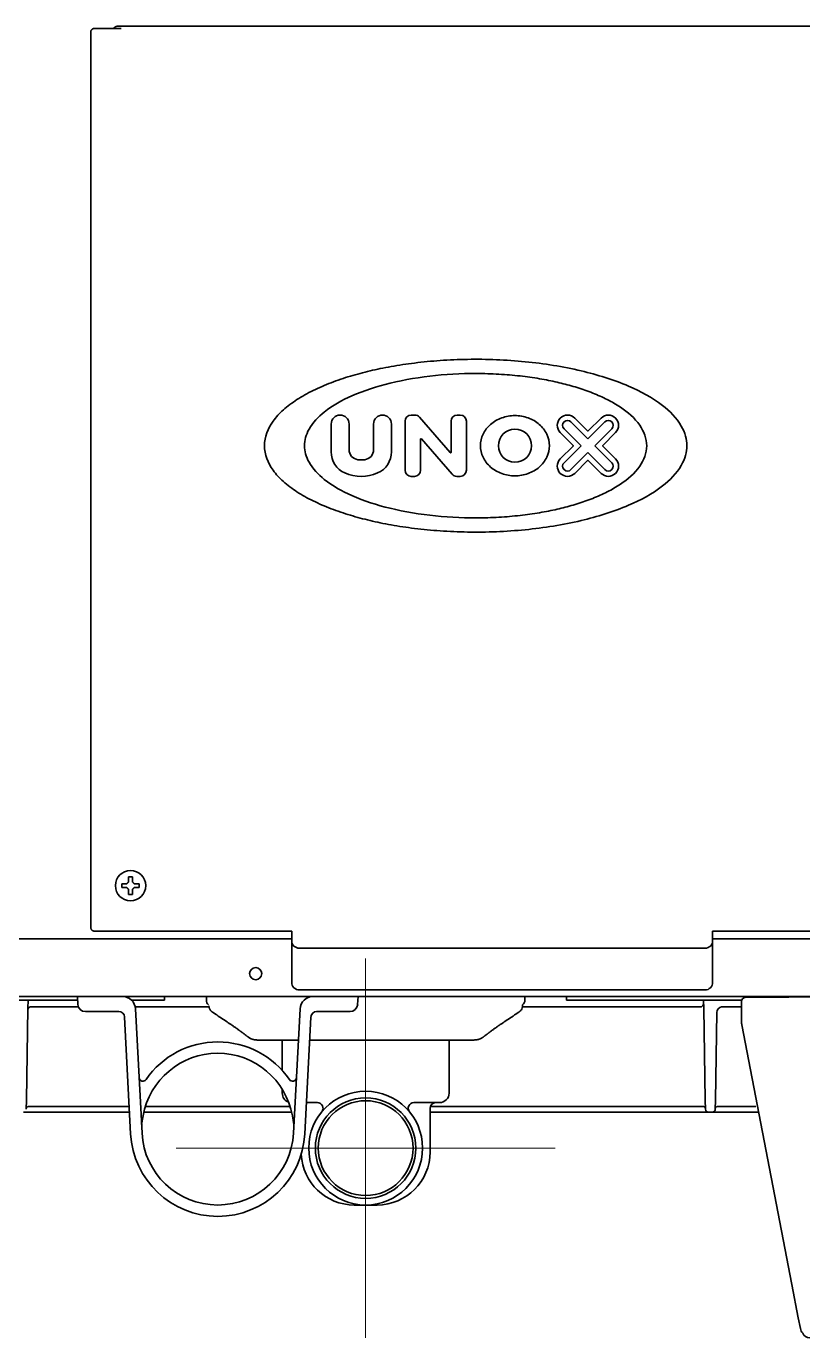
# Model space of a CAD drawing. Extents: x 5809 to 10669, y -850 to 3566.
# Drawn here: x 6161.1 to 6365.8, y 1280.8 to 1626.6 of the extents above; entities that cross this region are included whole.
import ezdxf

# ---------------------------------------------------------------- set-up
doc = ezdxf.new("R2010")
doc.units = 0
doc.header["$LTSCALE"] = 5
doc.layers.get('0').update_dxf_attribs({"linetype": 'CONTINUOUS', "lineweight": 0})
doc.layers.add('1', color=7, linetype='CONTINUOUS', true_color=0xffffff)

msp = doc.modelspace()

# ---------------------------------------------------------------- linework, layer by layer
at = {"color": 6}
for p, q in [((6250.57, 1380.83), (6250.57, 1280.83)), ((6200.57, 1330.83), (6300.57, 1330.83))]:
    msp.add_line(p, q, dxfattribs=at)
at = {"layer": '1', "color": 7, "linetype": 'Continuous', "lineweight": 35}
for p, q in [((6186.07, 1626.03), (6179.02, 1626.03)), ((6185.07, 1626.63), (6373.07, 1626.63)), ((6178.07, 1389.02), (6178.07, 1625.07)), ((6241.48, 1521.75), (6241.48, 1514.4)), ((6246.19, 1514.99), (6246.19, 1521.75)), ((6252.65, 1521.75), (6252.65, 1514.99)), ((6257.36, 1514.4), (6257.36, 1521.75)), ((6261, 1522.49), (6261, 1509.57)), ((6263.55, 1524.1), (6262.61, 1524.1)), ((6272.88, 1514.22), (6264.77, 1523.55)), ((6273.11, 1522.49), (6273.11, 1514.31)), ((6275.53, 1524.1), (6274.73, 1524.1)), ((6277.15, 1509.57), (6277.15, 1522.49)), ((6304.71, 1522.32), (6309.18, 1517.84)), ((6309.09, 1519.93), (6305.7, 1523.31)), ((6309.18, 1517.84), (6313.66, 1522.32)), ((6312.66, 1523.31), (6309.28, 1519.93)), ((6301.9, 1519.51), (6305.28, 1516.12)), ((6307.37, 1516.03), (6302.89, 1520.5)), ((6315.48, 1520.5), (6311, 1516.03)), ((6313.09, 1516.12), (6316.47, 1519.51)), ((6265.04, 1509.57), (6265.04, 1517.75)), ((6265.27, 1517.84), (6273.38, 1508.51)), ((6305.28, 1515.93), (6301.9, 1512.55)), ((6302.89, 1511.55), (6307.37, 1516.03)), ((6311, 1516.03), (6315.48, 1511.55)), ((6316.47, 1512.55), (6313.09, 1515.93)), ((6309.18, 1514.21), (6304.71, 1509.73)), ((6305.7, 1508.74), (6309.09, 1512.12)), ((6313.66, 1509.73), (6309.18, 1514.21)), ((6309.28, 1512.12), (6312.66, 1508.74)), ((6262.61, 1507.95), (6263.42, 1507.95)), ((6274.6, 1507.95), (6275.53, 1507.95)), ((6186.27, 1400.03), (6186.27, 1400.53)), ((6190.87, 1400.53), (6190.87, 1400.03)), ((6186.27, 1399.53), (6186.27, 1400.03)), ((6190.87, 1400.03), (6190.87, 1399.53)), ((6231.07, 1388.03), (6179.13, 1388.03)), ((6231.07, 1387.49), (6231.07, 1388.03)), ((6231.07, 1385.53), (6231.07, 1387.49)), ((6342.07, 1387.07), (6342.07, 1388.04)), ((6380.01, 1388.03), (6342.07, 1388.03)), ((6342.07, 1385.53), (6342.07, 1387.07)), ((5855.07, 1386.03), (6231.07, 1386.03)), ((6231.07, 1379.53), (6231.07, 1385.53)), ((6233.07, 1383.53), (6340.07, 1383.53)), ((6342.07, 1386.03), (6646.07, 1386.03)), ((6342.07, 1379.53), (6342.07, 1385.53)), ((6231.07, 1374.53), (6231.07, 1379.53)), ((6342.07, 1374.53), (6342.07, 1379.53)), ((6678.57, 1370.83), (5822.57, 1370.83)), ((6129.57, 1369.83), (6174.63, 1369.83)), ((6161.57, 1369.81), (6161.53, 1367.69)), ((6174.57, 1370.83), (6174.68, 1368.72)), ((6188.84, 1369.83), (6195.57, 1369.83)), ((6197.57, 1369.83), (6195.57, 1369.83)), ((6197.57, 1370.83), (6197.57, 1369.83)), ((6208.57, 1369.83), (6208.57, 1370.83)), ((6340.07, 1372.53), (6233.07, 1372.53)), ((6248.46, 1368.72), (6248.57, 1370.83)), ((6292.57, 1370.83), (6292.57, 1369.83)), ((6303.57, 1370.83), (6303.57, 1369.83)), ((6305.57, 1369.83), (6303.57, 1369.83)), ((6305.57, 1369.83), (6349.72, 1369.83)), ((6339.71, 1367.69), (6339.67, 1369.81)), ((6349.67, 1364.3), (6349.67, 1369.52)), ((6350.66, 1370.52), (6385.67, 1370.83)), ((6161.11, 1343.46), (6161.53, 1367.69)), ((6162.22, 1368.08), (6164.55, 1368.08)), ((6164.55, 1368.08), (6174.83, 1368.08)), ((6176.68, 1366.83), (6179.68, 1366.83)), ((6179.68, 1366.83), (6185.49, 1366.83)), ((6189.81, 1368.08), (6209.24, 1368.08)), ((6189.88, 1367.51), (6191.6, 1334.78)), ((6210.32, 1366.58), (6210.32, 1366.59)), ((6231.55, 1334.78), (6233.26, 1367.51)), ((6237.65, 1366.83), (6243.46, 1366.83)), ((6243.46, 1366.83), (6246.47, 1366.83)), ((6290.82, 1366.59), (6290.83, 1366.58)), ((6291.93, 1368.08), (6336.69, 1368.08)), ((6336.69, 1368.08), (6339.02, 1368.08)), ((6340.13, 1343.46), (6339.71, 1367.69)), ((6343.21, 1366.6), (6342.81, 1343.46)), ((6344.71, 1368.08), (6349.67, 1368.08)), ((6186.99, 1365.4), (6188.6, 1334.62)), ((6214.74, 1363.62), (6214.74, 1363.63)), ((6234.54, 1334.62), (6236.15, 1365.4)), ((6286.4, 1363.63), (6286.41, 1363.62)), ((6362.96, 1294.88), (6349.76, 1363.36)), ((6219.65, 1360.06), (6219.49, 1360.18)), ((6221, 1359.45), (6220.93, 1359.46)), ((6228.57, 1359.33), (6228.57, 1351.32)), ((6272.57, 1345.33), (6272.57, 1359.33)), ((6228.57, 1346.36), (6228.57, 1345.33)), ((6161.07, 1341.06), (6161.11, 1343.46)), ((6161.77, 1341.83), (6188.23, 1341.83)), ((6192.49, 1341.83), (6230.65, 1341.83)), ((6234.97, 1342.83), (6237.84, 1342.83)), ((6263.3, 1342.83), (6270.07, 1342.83)), ((6267.66, 1341.83), (6339.48, 1341.83)), ((6340.18, 1341.06), (6340.13, 1343.46)), ((6342.81, 1343.46), (6342.77, 1341.06)), ((6343.47, 1341.83), (6344.41, 1341.83)), ((6344.41, 1341.83), (6353.42, 1341.83)), ((6162.16, 1340.33), (6160.32, 1340.33)), ((6188.31, 1340.33), (6162.16, 1340.33)), ((6191.88, 1339.3), (6191.48, 1337.05)), ((6231.06, 1340.33), (6192.09, 1340.33)), ((6231.66, 1337.05), (6231.27, 1339.3)), ((6267.57, 1329.83), (6267.57, 1341.33)), ((6267.57, 1340.33), (6339.08, 1340.33)), ((6339.08, 1340.33), (6340.93, 1340.33)), ((6342.02, 1340.33), (6340.93, 1340.33)), ((6342.02, 1340.33), (6343.67, 1340.33)), ((6343.67, 1340.33), (6354.2, 1340.33)), ((6250.57, 1315.83), (6247.57, 1315.83)), ((6253.57, 1315.83), (6250.58, 1315.83)), ((6364.66, 1286.06), (6362.96, 1294.88)), ((6365.2, 1283.27), (6364.66, 1286.06))]:
    msp.add_line(p, q, dxfattribs=at)
for centre, radius in [((6289.94, 1516.03), 4.37), ((6188.57, 1400.03), 4), ((6221.57, 1376.83), 1.6), ((6250.57, 1330.83), 15), ((6250.57, 1330.83), 13.25), ((6250.57, 1330.83), 12.5)]:
    msp.add_circle(centre, radius, dxfattribs=at)
for centre, radius, start, end in [((6185.07, 1625.63), 1, 90, 156.4218), ((6243.84, 1521.75), 2.36, 0, 180), ((6255.01, 1521.75), 2.36, 0, 180), ((6262.61, 1522.49), 1.62, 90, 180), ((6263.55, 1522.49), 1.62, 41, 90), ((6274.73, 1522.49), 1.62, 90, 180), ((6275.53, 1522.49), 1.62, 0, 90), ((6303.8, 1521.41), 2.69, 45, 225), ((6303.8, 1521.41), 1.29, 45, 225), ((6314.57, 1521.41), 2.69, 315, 135), ((6314.57, 1521.41), 1.29, 315, 135), ((6309.18, 1520.02), 0.135, 225, 315), ((6248.88, 1514.99), 2.69, 180, 262.3377), ((6249.96, 1514.99), 2.69, 277.6623, 0), ((6265.17, 1517.75), 0.135, 41, 180), ((6305.19, 1516.03), 0.135, 315, 45), ((6313.18, 1516.03), 0.135, 135, 225), ((6247.54, 1514.4), 6.06, 180, 246.4218), ((6249.42, 1518.99), 6.73, 262.3377, 277.6623), ((6251.31, 1514.4), 6.06, 293.5782, 0), ((6272.98, 1514.31), 0.135, 221, 0), ((6303.8, 1510.64), 2.69, 135, 315), ((6303.8, 1510.64), 1.29, 135, 315), ((6309.18, 1512.03), 0.135, 45, 135), ((6314.57, 1510.64), 2.69, 225, 45), ((6314.57, 1510.64), 1.29, 225, 45), ((6249.42, 1518.72), 10.77, 246.4218, 293.5782), ((6262.61, 1509.57), 1.62, 180, 270), ((6263.42, 1509.57), 1.62, 270, 0), ((6274.6, 1509.57), 1.62, 221, 270), ((6275.53, 1509.57), 1.62, 270, 0), ((6233.07, 1385.53), 2, 180, 270), ((6340.07, 1385.53), 2, 270, 0), ((6233.07, 1374.53), 2, 180, 270), ((6340.07, 1374.53), 2, 270, 0), ((6186.39, 1367.33), 3.5, 3, 90), ((6210.07, 1369.83), 1.5, 180, 231.8538), ((6236.76, 1367.33), 3.5, 90, 177), ((6291.07, 1369.83), 1.5, 306.9381, 0), ((6350.67, 1369.52), 1, 90.5, 180), ((6162.22, 1367.38), 0.7, 90, 179), ((6176.68, 1368.83), 2, 183, 270), ((6185.49, 1365.33), 1.5, 3, 90), ((6237.65, 1365.33), 1.5, 90, 177), ((6246.47, 1368.83), 2, 270, 357), ((6344.71, 1366.58), 1.5, 101.3798, 179), ((6211.57, 1335.83), 20, 10, 170), ((6211.57, 1335.83), 23, 34.6585, 145.3415), ((6191.83, 1349.47), 1, 183, 325.3415), ((6231.31, 1349.47), 1, 214.6585, 357), ((6231.07, 1345.33), 2.5, 180, 250.9283), ((6270.07, 1345.33), 2.5, 270, 0), ((6161.77, 1341.13), 0.7, 90, 179), ((6237.84, 1341.33), 1.5, 320.4788, 90), ((6263.3, 1341.33), 1.5, 90, 219.5212), ((6269.07, 1341.33), 1.5, 90, 180), ((6339.48, 1341.13), 0.7, 1, 90), ((6343.47, 1341.13), 0.7, 90, 179), ((6340.93, 1341.08), 0.75, 181, 270), ((6342.02, 1341.08), 0.75, 270, 359), ((6211.57, 1335.83), 23, 183, 357), ((6211.57, 1335.83), 20, 183, 357), ((6247.57, 1329.83), 14, 182.6915, 270), ((6253.57, 1329.83), 14, 270, 0), ((6367.66, 1283.75), 2.5, 190.9111, 223.3528)]:
    msp.add_arc(centre, radius, start, end, dxfattribs=at)
msp.add_ellipse((6367.67, 1282.83), major_axis=(1.41, 1.41), ratio=0.999695, start_param=2.76582, end_param=3.926839, dxfattribs=at)
for points, knots in [([(6178.07, 1625.07), (6178.07, 1625.13), (6178.08, 1625.19), (6178.1, 1625.28), (6178.1, 1625.31), (6178.12, 1625.37), (6178.13, 1625.4), (6178.16, 1625.49), (6178.19, 1625.55), (6178.24, 1625.62), (6178.26, 1625.65), (6178.29, 1625.69), (6178.3, 1625.7), (6178.32, 1625.72), (6178.33, 1625.73), (6178.39, 1625.79), (6178.43, 1625.83), (6178.5, 1625.87), (6178.51, 1625.88), (6178.54, 1625.9), (6178.55, 1625.91), (6178.59, 1625.93), (6178.65, 1625.96), (6178.71, 1625.98), (6178.75, 1625.99), (6178.77, 1625.99), (6178.8, 1626), (6178.81, 1626), (6178.89, 1626.02), (6178.95, 1626.03), (6179.02, 1626.03)], [0, 0, 0, 0, 0.125, 0.125, 0.1875, 0.1875, 0.25, 0.25, 0.375, 0.375, 0.4375, 0.4375, 0.46875, 0.46875, 0.5, 0.5, 0.625, 0.625, 0.65625, 0.65625, 0.6875, 0.6875, 0.75, 0.8125, 0.8125, 0.84375, 0.84375, 0.875, 0.875, 1, 1, 1, 1]), ([(6335.26, 1516.03), (6335.26, 1516.88), (6335, 1518.7), (6333.28, 1522.66), (6328.29, 1527.61), (6319.17, 1532.44), (6306.89, 1536.22), (6292.59, 1538.47), (6280.09, 1538.97), (6270.35, 1538.56), (6263.62, 1537.91), (6258.37, 1537.12), (6254.47, 1536.37), (6251.75, 1535.77), (6249.12, 1535.11), (6245.68, 1534.14), (6241.5, 1532.73), (6236.77, 1530.69), (6232.51, 1528.33), (6228.91, 1525.64), (6225.38, 1521.93), (6223.89, 1518.31), (6223.89, 1516.03)], [0, 0, 0, 0, 0.019941, 0.042354, 0.099604, 0.179479, 0.281703, 0.398223, 0.516716, 0.573001, 0.625808, 0.674436, 0.697057, 0.718516, 0.739445, 0.760411, 0.802011, 0.842362, 0.880468, 0.915456, 0.946829, 1, 1, 1, 1]), ([(6234.45, 1516.03), (6234.45, 1516.74), (6234.66, 1518.26), (6236.05, 1521.55), (6240.07, 1525.69), (6247.47, 1529.74), (6257.43, 1532.9), (6269.02, 1534.78), (6279.15, 1535.2), (6287.05, 1534.85), (6292.5, 1534.31), (6296.76, 1533.66), (6299.92, 1533.03), (6302.12, 1532.53), (6304.25, 1531.97), (6307.04, 1531.16), (6310.43, 1529.98), (6314.27, 1528.28), (6318.65, 1525.75), (6323.01, 1522.13), (6324.7, 1517.92), (6324.7, 1516.03)], [0, 0, 0, 0, 0.020426, 0.043294, 0.101168, 0.181166, 0.283064, 0.398962, 0.516733, 0.572675, 0.625172, 0.673535, 0.696042, 0.717401, 0.73824, 0.759127, 0.800607, 0.840911, 0.879072, 0.945685, 1, 1, 1, 1]), ([(6299.02, 1516.03), (6299.02, 1517.07), (6298.52, 1519.21), (6296.46, 1521.85), (6293.45, 1523.57), (6289.94, 1524.17), (6286.43, 1523.57), (6283.41, 1521.85), (6281.35, 1519.21), (6280.85, 1517.07), (6280.85, 1516.03)], [0, 0, 0, 0, 0.117152, 0.239047, 0.367351, 0.5, 0.632649, 0.760953, 0.882848, 1, 1, 1, 1]), ([(6223.89, 1516.03), (6223.89, 1513.75), (6225.38, 1510.12), (6228.91, 1506.42), (6232.51, 1503.72), (6236.77, 1501.36), (6241.5, 1499.33), (6245.68, 1497.92), (6249.12, 1496.94), (6251.75, 1496.28), (6254.47, 1495.68), (6258.37, 1494.93), (6263.62, 1494.14), (6270.35, 1493.5), (6280.09, 1493.09), (6292.59, 1493.58), (6306.89, 1495.83), (6319.17, 1499.61), (6328.29, 1504.44), (6333.28, 1509.4), (6335, 1513.35), (6335.26, 1515.17), (6335.26, 1516.03)], [0, 0, 0, 0, 0.053171, 0.084544, 0.119532, 0.157638, 0.197989, 0.239589, 0.260555, 0.281484, 0.302943, 0.325564, 0.374192, 0.426999, 0.483284, 0.601777, 0.718297, 0.820521, 0.900396, 0.957646, 0.980059, 1, 1, 1, 1]), ([(6324.7, 1516.03), (6324.7, 1514.13), (6323.01, 1509.92), (6318.65, 1506.3), (6314.27, 1503.77), (6310.43, 1502.07), (6307.04, 1500.89), (6304.25, 1500.08), (6302.12, 1499.53), (6299.92, 1499.02), (6296.76, 1498.4), (6292.5, 1497.74), (6287.05, 1497.2), (6279.15, 1496.86), (6269.02, 1497.27), (6257.43, 1499.15), (6247.47, 1502.31), (6240.07, 1506.36), (6236.05, 1510.51), (6234.66, 1513.8), (6234.45, 1515.31), (6234.45, 1516.03)], [0, 0, 0, 0, 0.054315, 0.120928, 0.159089, 0.199393, 0.240873, 0.26176, 0.282599, 0.303958, 0.326465, 0.374828, 0.427325, 0.483267, 0.601038, 0.716936, 0.818834, 0.898832, 0.956706, 0.979574, 1, 1, 1, 1]), ([(6280.85, 1516.03), (6280.85, 1514.99), (6281.35, 1512.84), (6283.41, 1510.21), (6286.43, 1508.48), (6289.94, 1507.88), (6293.45, 1508.48), (6296.46, 1510.21), (6298.52, 1512.84), (6299.02, 1514.99), (6299.02, 1516.03)], [0, 0, 0, 0, 0.117152, 0.239047, 0.367351, 0.5, 0.632649, 0.760953, 0.882848, 1, 1, 1, 1]), ([(6186.27, 1400.53), (6186.48, 1400.53), (6186.69, 1400.53), (6187.01, 1400.53), (6187.12, 1400.53), (6187.34, 1400.53), (6187.46, 1400.53), (6187.57, 1400.53)], [0, 0, 0, 0, 0.5, 0.5, 0.75, 0.75, 1, 1, 1, 1]), ([(6189.07, 1402.33), (6189.07, 1402.12), (6189.07, 1401.91), (6189.07, 1401.59), (6189.07, 1401.48), (6189.07, 1401.25), (6189.07, 1401.14), (6189.07, 1401.03)], [0, 0, 0, 0, 0.5, 0.5, 0.75, 0.75, 1, 1, 1, 1]), ([(6188.07, 1397.73), (6188.07, 1397.93), (6188.07, 1398.14), (6188.07, 1398.46), (6188.07, 1398.57), (6188.07, 1398.8), (6188.07, 1398.91), (6188.07, 1399.03)], [0, 0, 0, 0, 0.5, 0.5, 0.75, 0.75, 1, 1, 1, 1]), ([(6190.87, 1399.53), (6190.67, 1399.53), (6190.46, 1399.53), (6190.14, 1399.53), (6190.03, 1399.53), (6189.8, 1399.53), (6189.69, 1399.53), (6189.57, 1399.53)], [0, 0, 0, 0, 0.5, 0.5, 0.75, 0.75, 1, 1, 1, 1]), ([(6179.13, 1388.03), (6179.06, 1388.03), (6179, 1388.03), (6178.9, 1388.05), (6178.87, 1388.06), (6178.82, 1388.07), (6178.8, 1388.07), (6178.77, 1388.08), (6178.75, 1388.09), (6178.67, 1388.12), (6178.61, 1388.15), (6178.53, 1388.2), (6178.5, 1388.22), (6178.46, 1388.25), (6178.44, 1388.26), (6178.42, 1388.28), (6178.41, 1388.29), (6178.34, 1388.35), (6178.3, 1388.4), (6178.24, 1388.48), (6178.22, 1388.5), (6178.19, 1388.55), (6178.19, 1388.56), (6178.17, 1388.59), (6178.16, 1388.61), (6178.13, 1388.69), (6178.11, 1388.75), (6178.09, 1388.85), (6178.08, 1388.88), (6178.07, 1388.95), (6178.07, 1388.98), (6178.07, 1389.02)], [0, 0, 0, 0, 0.125, 0.125, 0.1875, 0.1875, 0.21875, 0.21875, 0.25, 0.25, 0.375, 0.375, 0.4375, 0.4375, 0.46875, 0.46875, 0.5, 0.5, 0.625, 0.625, 0.6875, 0.6875, 0.71875, 0.71875, 0.75, 0.75, 0.875, 0.875, 0.9375, 0.9375, 1, 1, 1, 1]), ([(6209.23, 1368.38), (6209.24, 1368.3), (6209.25, 1368.14), (6209.28, 1367.98), (6209.3, 1367.88), (6209.31, 1367.86), (6209.32, 1367.82), (6209.34, 1367.76), (6209.36, 1367.7), (6209.4, 1367.59), (6209.44, 1367.52), (6209.51, 1367.38), (6209.55, 1367.31), (6209.62, 1367.21), (6209.65, 1367.17), (6209.7, 1367.11), (6209.72, 1367.08), (6209.8, 1366.99), (6209.86, 1366.93), (6209.95, 1366.85), (6209.98, 1366.83), (6210.04, 1366.78), (6210.08, 1366.75), (6210.11, 1366.73)], [0, 0, 0, 0, 0.125, 0.25, 0.25, 0.28125, 0.28125, 0.3125, 0.375, 0.375, 0.5, 0.5, 0.625, 0.625, 0.6875, 0.6875, 0.75, 0.75, 0.875, 0.875, 0.9375, 0.9375, 1, 1, 1, 1]), ([(6291.04, 1366.75), (6291.12, 1366.79), (6291.41, 1366.97), (6291.75, 1367.47), (6291.94, 1367.98), (6291.94, 1368.26), (6291.94, 1368.29)], [0, 0, 0, 0, 0.142233, 0.546046, 0.95406, 1, 1, 1, 1]), ([(6291.95, 1368.28), (6291.95, 1368.34), (6291.96, 1368.46), (6291.97, 1368.58), (6291.97, 1368.63)], [0, 0, 0, 0, 0.1390309, 0.2782415, 0.2782415, 0.2782415, 0.2782415]), ([(6339.69, 1369.06), (6339.69, 1369), (6339.68, 1368.87), (6339.61, 1368.68), (6339.52, 1368.51), (6339.42, 1368.37), (6339.33, 1368.26), (6339.24, 1368.18), (6339.16, 1368.12), (6339.1, 1368.09), (6339.05, 1368.08), (6339.02, 1368.08), (6339.02, 1368.08)], [0, 0, 0, 0, 0.138537, 0.281746, 0.419281, 0.540869, 0.648072, 0.742708, 0.827159, 0.904058, 0.974936, 1, 1, 1, 1]), ([(6344.42, 1368.05), (6344.47, 1368.06), (6344.52, 1368.06), (6344.61, 1368.07), (6344.66, 1368.08), (6344.71, 1368.08)], [0, 0, 0, 0, 0.5, 0.5, 1, 1, 1, 1]), ([(6214.74, 1363.63), (6214.97, 1363.47), (6215.2, 1363.32), (6215.65, 1363.01), (6215.87, 1362.86), (6216.31, 1362.55), (6216.53, 1362.4), (6216.85, 1362.17), (6216.95, 1362.09), (6217.11, 1361.97), (6217.16, 1361.94), (6217.27, 1361.86), (6217.32, 1361.82), (6217.57, 1361.63), (6217.77, 1361.49), (6218.01, 1361.31), (6218.06, 1361.27), (6218.16, 1361.2), (6218.3, 1361.09), (6218.44, 1360.99), (6218.7, 1360.78), (6218.87, 1360.65), (6219.11, 1360.47), (6219.19, 1360.41), (6219.3, 1360.32), (6219.34, 1360.29), (6219.4, 1360.25), (6219.42, 1360.23), (6219.46, 1360.2), (6219.47, 1360.19), (6219.48, 1360.18), (6219.48, 1360.18), (6219.48, 1360.18), (6219.49, 1360.18), (6219.49, 1360.18)], [0, 0, 0, 0, 0.125, 0.125, 0.25, 0.25, 0.375, 0.375, 0.4375, 0.4375, 0.46875, 0.46875, 0.5, 0.5, 0.625, 0.625, 0.65625, 0.65625, 0.6875, 0.75, 0.75, 0.875, 0.875, 0.9375, 0.9375, 0.96875, 0.96875, 0.984375, 0.992188, 0.996094, 0.998047, 0.999023, 0.999023, 1, 1, 1, 1]), ([(6281.66, 1360.18), (6281.66, 1360.18), (6281.66, 1360.18), (6281.67, 1360.18), (6281.67, 1360.19), (6281.69, 1360.2), (6281.7, 1360.21), (6281.73, 1360.23), (6281.75, 1360.25), (6281.8, 1360.29), (6281.84, 1360.32), (6281.95, 1360.41), (6282.03, 1360.47), (6282.27, 1360.65), (6282.44, 1360.78), (6282.71, 1360.98), (6282.8, 1361.05), (6282.94, 1361.16), (6282.98, 1361.19), (6283.08, 1361.27), (6283.13, 1361.3), (6283.37, 1361.48), (6283.57, 1361.63), (6283.88, 1361.86), (6283.98, 1361.93), (6284.19, 1362.09), (6284.29, 1362.16), (6284.61, 1362.39), (6285.04, 1362.7), (6285.49, 1363.01), (6285.77, 1363.2), (6285.83, 1363.24), (6285.94, 1363.32), (6286, 1363.36), (6286.17, 1363.47), (6286.29, 1363.55), (6286.4, 1363.63)], [0, 0, 0, 0, 0.001953, 0.001953, 0.003906, 0.007813, 0.015625, 0.015625, 0.03125, 0.03125, 0.0625, 0.0625, 0.125, 0.125, 0.25, 0.25, 0.3125, 0.3125, 0.34375, 0.34375, 0.375, 0.375, 0.5, 0.5, 0.5625, 0.5625, 0.625, 0.625, 0.75, 0.875, 0.875, 0.90625, 0.90625, 0.9375, 0.9375, 1, 1, 1, 1]), ([(6349.76, 1363.36), (6349.76, 1363.37), (6349.76, 1363.39), (6349.75, 1363.43), (6349.74, 1363.47), (6349.74, 1363.5), (6349.73, 1363.54), (6349.72, 1363.59), (6349.72, 1363.63), (6349.71, 1363.67), (6349.71, 1363.72), (6349.7, 1363.76), (6349.7, 1363.81), (6349.69, 1363.86), (6349.69, 1363.91), (6349.68, 1363.96), (6349.68, 1364.02), (6349.68, 1364.07), (6349.68, 1364.13), (6349.67, 1364.19), (6349.67, 1364.24), (6349.67, 1364.28), (6349.67, 1364.3)], [0, 0, 0, 0, 0.036935, 0.075246, 0.114932, 0.155992, 0.198428, 0.24224, 0.287426, 0.333988, 0.381924, 0.431237, 0.481924, 0.533987, 0.587425, 0.642238, 0.698427, 0.755991, 0.81493, 0.875245, 0.936935, 1, 1, 1, 1]), ([(6219.49, 1360.18), (6219.59, 1360.1), (6219.68, 1360.04), (6219.88, 1359.91), (6219.97, 1359.86), (6220.15, 1359.76), (6220.23, 1359.72), (6220.34, 1359.68), (6220.36, 1359.67), (6220.4, 1359.65), (6220.46, 1359.62), (6220.51, 1359.6), (6220.62, 1359.56), (6220.68, 1359.54), (6220.79, 1359.5), (6220.84, 1359.49), (6220.89, 1359.48), (6220.9, 1359.47), (6220.91, 1359.47), (6220.94, 1359.46), (6220.96, 1359.46), (6220.97, 1359.45), (6220.97, 1359.45), (6220.98, 1359.45), (6220.99, 1359.45), (6220.99, 1359.45), (6220.99, 1359.45), (6220.99, 1359.45), (6221, 1359.45), (6221, 1359.45), (6221, 1359.45)], [0, 0, 0, 0, 0.12521, 0.12521, 0.25042, 0.25042, 0.37563, 0.37563, 0.406932, 0.406932, 0.438235, 0.50084, 0.50084, 0.62605, 0.62605, 0.75126, 0.75126, 0.782562, 0.782562, 0.813865, 0.87647, 0.87647, 0.907772, 0.907772, 0.939075, 0.939075, 0.970377, 0.986028, 0.993854, 1, 1, 1, 1]), ([(6220.66, 1359.55), (6220.63, 1359.56), (6220.59, 1359.57), (6220.48, 1359.62), (6220.4, 1359.65), (6220.26, 1359.71), (6220.19, 1359.75), (6220.11, 1359.78)], [0, 0, 0, 0, 0.240118, 0.240118, 0.657893, 0.657893, 1, 1, 1, 1]), ([(6232.83, 1359.33), (6232.71, 1359.33), (6232.59, 1359.33), (6232.47, 1359.33), (6232.28, 1359.33), (6231.65, 1359.33), (6230.6, 1359.33), (6229.37, 1359.33), (6228.21, 1359.33), (6227.15, 1359.33), (6226.17, 1359.33), (6225.29, 1359.33), (6224.51, 1359.33), (6223.83, 1359.33), (6223.25, 1359.33), (6222.77, 1359.33), (6222.4, 1359.33), (6222.15, 1359.33), (6222.09, 1359.33), (6222.09, 1359.33)], [-0.018912, -0.018912, -0.018912, -0.018912, 0, 0, 0, 0.028436, 0.100012, 0.171499, 0.242902, 0.314284, 0.385692, 0.457105, 0.528488, 0.600029, 0.67239, 0.746425, 0.823819, 0.908082, 1, 1, 1, 1]), ([(6279.06, 1359.33), (6279.06, 1359.33), (6279.03, 1359.33), (6278.9, 1359.33), (6278.63, 1359.33), (6278.25, 1359.33), (6277.76, 1359.33), (6277.16, 1359.33), (6276.46, 1359.33), (6275.66, 1359.33), (6274.75, 1359.33), (6273.76, 1359.33), (6272.67, 1359.33), (6271.5, 1359.33), (6270.24, 1359.33), (6268.91, 1359.33), (6267.51, 1359.33), (6266.04, 1359.33), (6264.5, 1359.33), (6262.89, 1359.33), (6261.23, 1359.33), (6259.52, 1359.33), (6257.74, 1359.33), (6255.93, 1359.33), (6254.07, 1359.33), (6252.19, 1359.33), (6250.31, 1359.33), (6248.43, 1359.33), (6246.56, 1359.33), (6244.72, 1359.33), (6242.92, 1359.33), (6241.18, 1359.33), (6239.48, 1359.33), (6237.84, 1359.33), (6236.64, 1359.33), (6235.98, 1359.33), (6235.84, 1359.33)], [0, 0, 0, 0, 0.0200778, 0.0509756, 0.0809977, 0.1104592, 0.1396935, 0.1688858, 0.1980604, 0.2271946, 0.2563109, 0.2854362, 0.3145756, 0.3437373, 0.3729354, 0.4021713, 0.4314664, 0.4609122, 0.490609, 0.5205659, 0.5507644, 0.581272, 0.612189, 0.6435332, 0.6751961, 0.7069813, 0.738763, 0.770548, 0.8022704, 0.8337025, 0.8646921, 0.8952815, 0.9255599, 0.955565, 0.9852994, 0.9936209, 0.9936209, 0.9936209, 0.9936209]), ([(6279.06, 1359.33), (6279.24, 1359.33), (6279.42, 1359.34), (6279.78, 1359.38), (6279.97, 1359.41), (6280.15, 1359.45)], [0, 0, 0, 0, 0.5, 0.5, 1, 1, 1, 1]), ([(6280.15, 1359.45), (6280.15, 1359.45), (6280.15, 1359.45), (6280.15, 1359.45), (6280.16, 1359.45), (6280.17, 1359.45), (6280.2, 1359.46), (6280.23, 1359.47), (6280.29, 1359.48), (6280.31, 1359.49), (6280.34, 1359.5), (6280.36, 1359.5), (6280.38, 1359.51), (6280.4, 1359.52), (6280.46, 1359.54), (6280.53, 1359.56), (6280.67, 1359.62), (6280.74, 1359.65), (6280.9, 1359.72), (6280.99, 1359.76), (6281.1, 1359.82), (6281.13, 1359.83), (6281.17, 1359.86), (6281.24, 1359.9), (6281.32, 1359.94), (6281.41, 1360), (6281.46, 1360.04), (6281.56, 1360.1), (6281.61, 1360.14), (6281.66, 1360.18)], [0, 0, 0, 0, 0.015426, 0.031054, 0.06231, 0.124823, 0.124823, 0.249848, 0.249848, 0.312361, 0.312361, 0.343617, 0.343617, 0.374874, 0.374874, 0.499899, 0.499899, 0.624924, 0.624924, 0.749949, 0.749949, 0.781206, 0.781206, 0.812462, 0.874975, 0.874975, 0.937487, 0.937487, 1, 1, 1, 1]), ([(6280.22, 1359.46), (6280.22, 1359.46), (6280.25, 1359.47), (6280.39, 1359.51), (6280.58, 1359.58), (6280.76, 1359.65), (6280.76, 1359.65)], [0, 0, 0, 0, 0.104484, 0.336726, 0.975707, 1, 1, 1, 1])]:
    msp.add_open_spline(points, degree=3, knots=knots, dxfattribs=at)
for points, degree in [([(6187.57, 1400.53), (6187.6, 1400.55), (6187.64, 1400.6), (6187.72, 1400.67), (6187.79, 1400.74), (6187.86, 1400.81), (6187.93, 1400.88), (6188, 1400.95), (6188.05, 1401), (6188.07, 1401.03)], 3), ([(6188.07, 1401.03), (6188.07, 1401.08), (6188.07, 1401.19), (6188.07, 1401.35), (6188.07, 1401.51), (6188.07, 1401.66), (6188.07, 1401.82), (6188.07, 1401.97), (6188.07, 1402.14), (6188.07, 1402.26), (6188.07, 1402.33)], 3), ([(6188.07, 1402.33), (6188.24, 1402.33), (6188.57, 1402.33), (6188.91, 1402.33), (6189.07, 1402.33)], 3), ([(6189.07, 1401.03), (6189.1, 1401), (6189.15, 1400.95), (6189.22, 1400.88), (6189.3, 1400.8), (6189.37, 1400.73), (6189.43, 1400.66), (6189.5, 1400.6), (6189.55, 1400.55), (6189.57, 1400.53)], 3), ([(6189.57, 1400.53), (6189.63, 1400.53), (6189.74, 1400.53), (6189.9, 1400.53), (6190.06, 1400.53), (6190.21, 1400.53), (6190.36, 1400.53), (6190.52, 1400.53), (6190.69, 1400.53), (6190.81, 1400.53), (6190.87, 1400.53)], 3), ([(6187.57, 1399.53), (6187.52, 1399.53), (6187.41, 1399.53), (6187.25, 1399.53), (6187.09, 1399.53), (6186.93, 1399.53), (6186.78, 1399.53), (6186.63, 1399.53), (6186.46, 1399.53), (6186.34, 1399.53), (6186.27, 1399.53)], 3), ([(6188.07, 1399.03), (6188.05, 1399.05), (6188, 1399.1), (6187.92, 1399.18), (6187.85, 1399.25), (6187.78, 1399.32), (6187.71, 1399.39), (6187.64, 1399.46), (6187.6, 1399.5), (6187.57, 1399.53)], 3), ([(6189.07, 1397.73), (6188.91, 1397.73), (6188.57, 1397.73), (6188.24, 1397.73), (6188.07, 1397.73)], 3), ([(6189.57, 1399.53), (6189.55, 1399.5), (6189.5, 1399.45), (6189.43, 1399.38), (6189.36, 1399.31), (6189.29, 1399.24), (6189.22, 1399.17), (6189.14, 1399.1), (6189.1, 1399.05), (6189.07, 1399.03)], 3), ([(6189.07, 1399.03), (6189.07, 1398.97), (6189.07, 1398.86), (6189.07, 1398.7), (6189.07, 1398.54), (6189.07, 1398.39), (6189.07, 1398.24), (6189.07, 1398.08), (6189.07, 1397.91), (6189.07, 1397.79), (6189.07, 1397.73)], 3), ([(6210.11, 1366.73), (6210.18, 1366.68), (6210.25, 1366.64), (6210.32, 1366.59)], 3), ([(6210.32, 1366.58), (6212.53, 1365.1), (6214.74, 1363.62)], 2), ([(6286.41, 1363.62), (6288.62, 1365.1), (6290.83, 1366.58)], 2), ([(6290.82, 1366.59), (6290.89, 1366.64), (6290.97, 1366.68), (6291.04, 1366.73)], 3)]:
    msp.add_open_spline(points, degree=degree, dxfattribs=at)
msp.add_rational_spline([(6221, 1359.45), (6221.35, 1359.37), (6221.72, 1359.33), (6222.09, 1359.33), (6222.09, 1359.33), (6222.09, 1359.33)], [1, 0.995974172579, 0.995974172579, 1, 1, 1], degree=3, knots=[0, 0, 0, 0, 0.99994, 0.99994, 1, 1, 1, 1], dxfattribs=at)

doc.saveas('drawing.dxf')
